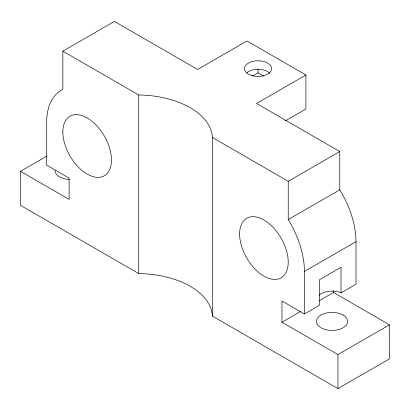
<?xml version="1.0" encoding="UTF-8"?>
<svg xmlns="http://www.w3.org/2000/svg" width="410" height="410" viewBox="0 0 410 410"><rect width="100%" height="100%" fill="white"/><g stroke="black" fill="none" stroke-linecap="round" stroke-linejoin="round"><path stroke-width="0.61" d="M319.108 300.812L333.525 292.494L389.5 324.807L389.5 358.827L337.942 388.593L212.365 316.095A75.517 43.598 0 0 0 138.713 273.567L20.5 205.318L20.5 171.303L69.111 199.368L69.111 178.104L46.648 165.133L46.648 122.61A70.638 40.785 60 0 1 62.848 89.441L62.848 51.173L114.405 21.407L197.635 69.459L246.984 40.964L305.906 74.984L305.906 109.004L285.391 120.847M20.5 171.303L47.109 155.938M252.529 76.034L258.028 72.857L263.527 76.034M305.906 74.984L256.558 103.474L339.782 151.526L339.782 189.799A70.638 40.785 60 0 1 355.988 241.674L355.988 284.202L341.017 292.842L339.864 292.335A15.626 9.02 0 0 0 318.944 295.236M62.848 51.173L138.713 94.971A75.517 43.598 0 0 1 212.365 137.493L288.23 181.292L339.782 151.526M341.017 292.842L341.017 267.33L319.405 279.805L319.405 305.322L304.43 313.968L304.43 271.44A70.638 40.785 60 0 0 288.23 219.565L339.782 189.799M304.43 271.44L355.988 241.674M304.43 313.968L281.967 300.996L281.967 322.26L300.817 311.374M281.967 322.26L337.942 354.573L389.5 324.807M337.942 354.573L337.942 388.593M333.525 290.618L333.525 292.494M288.23 181.292L288.23 219.565M258.028 69.08L258.028 72.857M212.365 137.493L212.365 316.095M138.713 94.971L138.713 273.567M69.418 179.447A15.626 9.02 0 0 1 62.771 178.263L59.537 176.828A15.626 9.02 0 0 1 54.96 170.452M246.671 72.857A13.54 7.816 0 0 1 269.754 73.2M343.098 315.029L339.864 313.594A15.626 9.02 0 0 0 321.004 315.029A15.626 9.02 0 0 0 318.519 325.919L321.004 327.785A15.626 9.02 0 0 0 343.098 327.785A15.626 9.02 0 0 0 343.098 315.029M62.848 131.969A34.373 19.844 60 0 0 99.307 177.32A34.373 19.844 60 0 0 99.307 128.709A34.373 19.844 60 0 0 62.848 131.969M239.614 234.023A34.373 19.844 60 0 0 276.073 279.374A34.373 19.844 60 0 0 276.073 230.763A34.373 19.844 60 0 0 239.614 234.023M251.258 75.379A13.54 7.816 0 0 0 271.569 68.608A13.54 7.816 0 0 0 251.258 61.838A13.54 7.816 0 0 0 251.258 75.379"/></g></svg>
